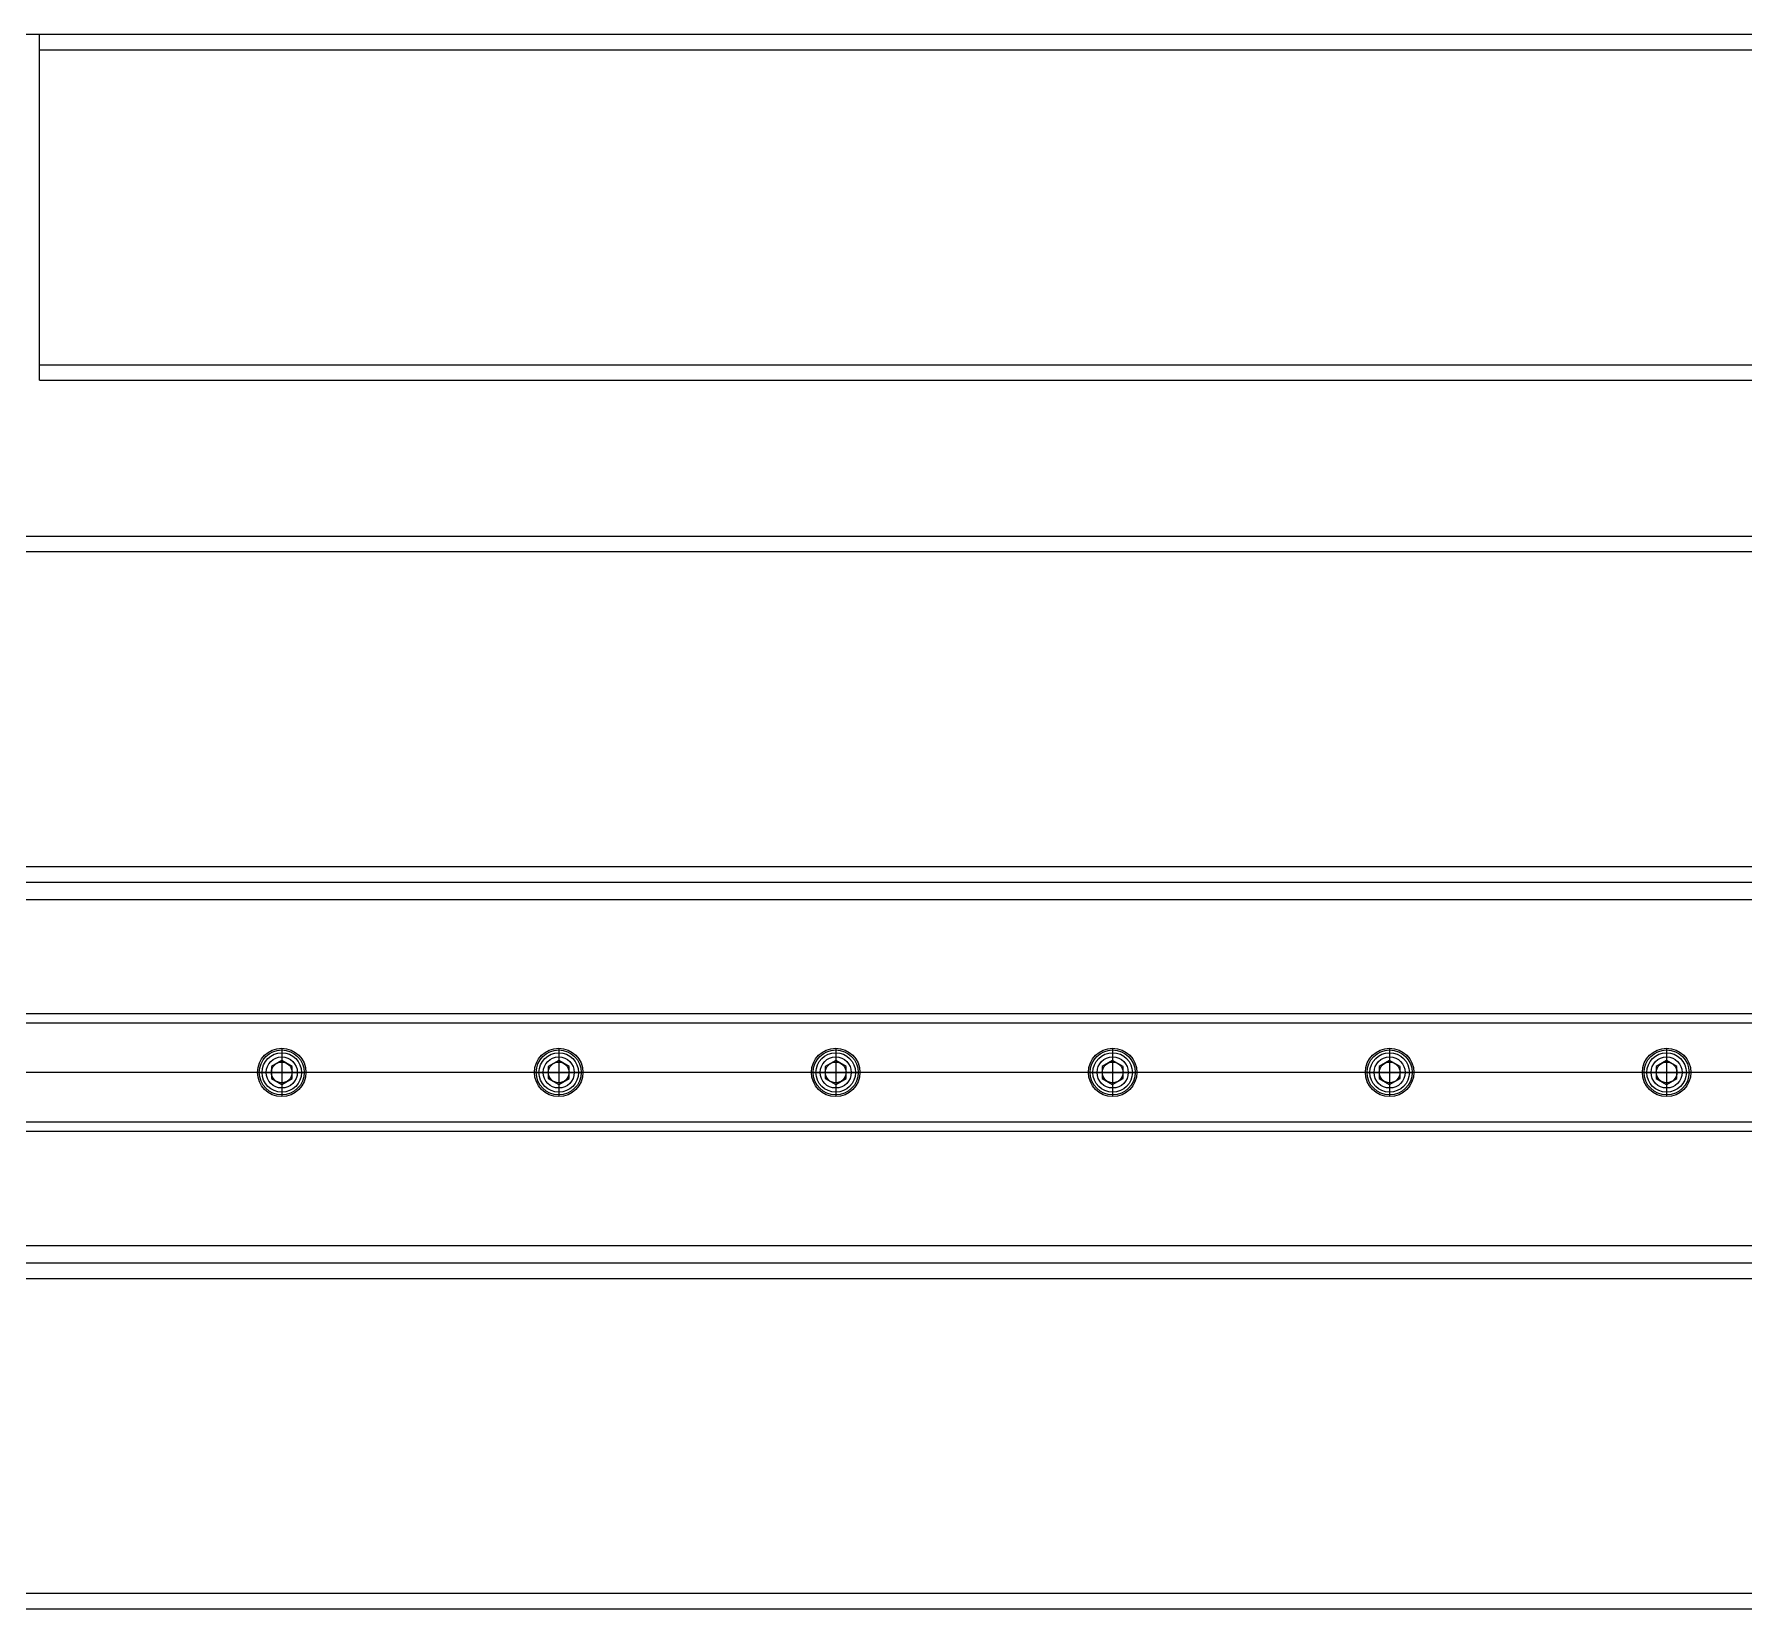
# Model space of a CAD drawing. Header units: millimetres. Extents: x 4133871 to 4440428, y -545651 to -495191.
# Drawn here: x 4157617.5 to 4158111.3, y -517649.5 to -517194.5 of the extents above; entities that cross this region are included whole.
import ezdxf

# ---------------------------------------------------------------- set-up
doc = ezdxf.new("R2010")
doc.units = ezdxf.units.MM
doc.header["$LTSCALE"] = 60
doc.layers.add('EQUIPMENT', color=6, linetype='Continuous')

# ---------------------------------------------------------------- blocks, each defined once
blk = doc.blocks.new('EQ')
at = {"layer": 'EQUIPMENT', "color": 253}
for p, q in [((-12255, 19956.49), (-8955, 19956.49)), ((-11055, 19856.49), (-11055, 19956.49)), ((-11055, 19951.99), (-10055, 19951.99)), ((-11055, 19860.99), (-10055, 19860.99)), ((-11055, 19856.49), (-10055, 19856.49)), ((-11065, 19811.49), (-10055, 19811.49)), ((-11065, 19806.99), (-10055, 19806.99)), ((-11065, 19715.99), (-10055, 19715.99)), ((-11065, 19711.49), (-10055, 19711.49)), ((-11067.5, 19706.49), (-10055, 19706.49)), ((-11064.5, 19673.49), (-10055, 19673.49)), ((-11064.5, 19670.79), (-10055, 19670.79)), ((-10985, 19663.49), (-10985, 19649.49)), ((-10905, 19663.49), (-10905, 19649.49)), ((-10825, 19663.49), (-10825, 19649.49)), ((-10745, 19663.49), (-10745, 19649.49)), ((-10665, 19663.49), (-10665, 19649.49)), ((-10585, 19663.49), (-10585, 19649.49)), ((-10985, 19659.96), (-10988, 19658.22)), ((-10988, 19658.22), (-10988, 19654.76)), ((-10985, 19662.99), (-10985, 19649.99)), ((-10982, 19658.22), (-10985, 19659.96)), ((-10982, 19654.76), (-10982, 19658.22)), ((-10905, 19659.96), (-10908, 19658.22)), ((-10908, 19658.22), (-10908, 19654.76)), ((-10905, 19662.99), (-10905, 19649.99)), ((-10902, 19658.22), (-10905, 19659.96)), ((-10902, 19654.76), (-10902, 19658.22)), ((-10825, 19659.96), (-10828, 19658.22)), ((-10828, 19658.22), (-10828, 19654.76)), ((-10825, 19662.99), (-10825, 19649.99)), ((-10822, 19658.22), (-10825, 19659.96)), ((-10822, 19654.76), (-10822, 19658.22)), ((-10745, 19659.96), (-10748, 19658.22)), ((-10748, 19658.22), (-10748, 19654.76)), ((-10745, 19662.99), (-10745, 19649.99)), ((-10742, 19658.22), (-10745, 19659.96)), ((-10742, 19654.76), (-10742, 19658.22)), ((-10665, 19659.96), (-10668, 19658.22)), ((-10668, 19658.22), (-10668, 19654.76)), ((-10665, 19662.99), (-10665, 19649.99)), ((-10662, 19658.22), (-10665, 19659.96)), ((-10662, 19654.76), (-10662, 19658.22)), ((-10585, 19659.96), (-10588, 19658.22)), ((-10588, 19658.22), (-10588, 19654.76)), ((-10585, 19662.99), (-10585, 19649.99)), ((-10582, 19658.22), (-10585, 19659.96)), ((-10582, 19654.76), (-10582, 19658.22)), ((-10055, 19656.49), (-11325.59, 19656.49)), ((-10991.5, 19656.49), (-10978.5, 19656.49)), ((-10988, 19654.76), (-10985, 19653.03)), ((-10985, 19653.03), (-10982, 19654.76)), ((-10911.5, 19656.49), (-10898.5, 19656.49)), ((-10908, 19654.76), (-10905, 19653.03)), ((-10905, 19653.03), (-10902, 19654.76)), ((-10831.5, 19656.49), (-10818.5, 19656.49)), ((-10828, 19654.76), (-10825, 19653.03)), ((-10825, 19653.03), (-10822, 19654.76)), ((-10751.5, 19656.49), (-10738.5, 19656.49)), ((-10748, 19654.76), (-10745, 19653.03)), ((-10745, 19653.03), (-10742, 19654.76)), ((-10671.5, 19656.49), (-10658.5, 19656.49)), ((-10668, 19654.76), (-10665, 19653.03)), ((-10665, 19653.03), (-10662, 19654.76)), ((-10591.5, 19656.49), (-10578.5, 19656.49)), ((-10588, 19654.76), (-10585, 19653.03)), ((-10585, 19653.03), (-10582, 19654.76)), ((-11064.5, 19642.19), (-10055, 19642.19)), ((-11064.5, 19639.49), (-10055, 19639.49)), ((-11064.5, 19606.49), (-10055, 19606.49)), ((-11065, 19601.49), (-10055, 19601.49)), ((-11065, 19596.99), (-10055, 19596.99)), ((-11065, 19505.99), (-10055, 19505.99)), ((-11065, 19501.49), (-10055, 19501.49))]:
    blk.add_line(p, q, dxfattribs=at)
for centre, radius in [((-10985, 19656.49), 7), ((-10905, 19656.49), 7), ((-10825, 19656.49), 7), ((-10745, 19656.49), 7), ((-10665, 19656.49), 7), ((-10585, 19656.49), 7), ((-10985, 19656.49), 6.5), ((-10985, 19656.49), 5.7), ((-10985, 19656.49), 4.5), ((-10985, 19656.49), 3), ((-10905, 19656.49), 6.5), ((-10905, 19656.49), 5.7), ((-10905, 19656.49), 4.5), ((-10905, 19656.49), 3), ((-10825, 19656.49), 6.5), ((-10825, 19656.49), 5.7), ((-10825, 19656.49), 4.5), ((-10825, 19656.49), 3), ((-10745, 19656.49), 6.5), ((-10745, 19656.49), 5.7), ((-10745, 19656.49), 4.5), ((-10745, 19656.49), 3), ((-10665, 19656.49), 6.5), ((-10665, 19656.49), 5.7), ((-10665, 19656.49), 4.5), ((-10665, 19656.49), 3), ((-10585, 19656.49), 6.5), ((-10585, 19656.49), 5.7), ((-10585, 19656.49), 4.5), ((-10585, 19656.49), 3)]:
    blk.add_circle(centre, radius, dxfattribs=at)

msp = doc.modelspace()

# ---------------------------------------------------------------- block references
at = {"layer": 'EQUIPMENT', "color": 3}
msp.add_blockref('EQ', (4168674.05, -537150.97), dxfattribs=at)

doc.saveas('drawing.dxf')
